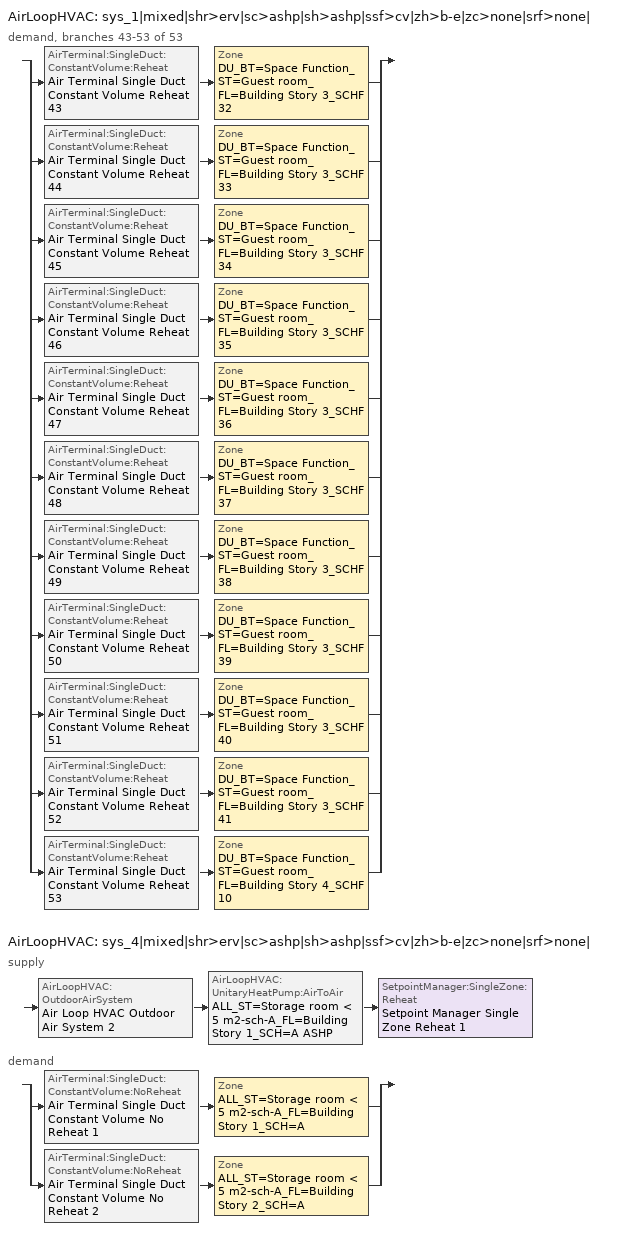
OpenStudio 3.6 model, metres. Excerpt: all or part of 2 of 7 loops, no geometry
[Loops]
AirLoopHVAC 'sys_1|mixed|shr>erv|sc>ashp|sh>ashp|ssf>cv|zh>b-e|zc>none|srf>none|'
 demand, branches 43-53 of 53: split
  | AirTerminal:SingleDuct:ConstantVolume:Reheat 'Air Terminal Single Duct Constant Volume Reheat 43' > Zone 'DU_BT=Space Function_ST=Guest room_FL=Building Story 3_SCHF 32'
  | AirTerminal:SingleDuct:ConstantVolume:Reheat 'Air Terminal Single Duct Constant Volume Reheat 44' > Zone 'DU_BT=Space Function_ST=Guest room_FL=Building Story 3_SCHF 33'
  | AirTerminal:SingleDuct:ConstantVolume:Reheat 'Air Terminal Single Duct Constant Volume Reheat 45' > Zone 'DU_BT=Space Function_ST=Guest room_FL=Building Story 3_SCHF 34'
  | AirTerminal:SingleDuct:ConstantVolume:Reheat 'Air Terminal Single Duct Constant Volume Reheat 46' > Zone 'DU_BT=Space Function_ST=Guest room_FL=Building Story 3_SCHF 35'
  | AirTerminal:SingleDuct:ConstantVolume:Reheat 'Air Terminal Single Duct Constant Volume Reheat 47' > Zone 'DU_BT=Space Function_ST=Guest room_FL=Building Story 3_SCHF 36'
  | AirTerminal:SingleDuct:ConstantVolume:Reheat 'Air Terminal Single Duct Constant Volume Reheat 48' > Zone 'DU_BT=Space Function_ST=Guest room_FL=Building Story 3_SCHF 37'
  | AirTerminal:SingleDuct:ConstantVolume:Reheat 'Air Terminal Single Duct Constant Volume Reheat 49' > Zone 'DU_BT=Space Function_ST=Guest room_FL=Building Story 3_SCHF 38'
  | AirTerminal:SingleDuct:ConstantVolume:Reheat 'Air Terminal Single Duct Constant Volume Reheat 50' > Zone 'DU_BT=Space Function_ST=Guest room_FL=Building Story 3_SCHF 39'
  | AirTerminal:SingleDuct:ConstantVolume:Reheat 'Air Terminal Single Duct Constant Volume Reheat 51' > Zone 'DU_BT=Space Function_ST=Guest room_FL=Building Story 3_SCHF 40'
  | AirTerminal:SingleDuct:ConstantVolume:Reheat 'Air Terminal Single Duct Constant Volume Reheat 52' > Zone 'DU_BT=Space Function_ST=Guest room_FL=Building Story 3_SCHF 41'
  | AirTerminal:SingleDuct:ConstantVolume:Reheat 'Air Terminal Single Duct Constant Volume Reheat 53' > Zone 'DU_BT=Space Function_ST=Guest room_FL=Building Story 4_SCHF 10'
AirLoopHVAC 'sys_4|mixed|shr>erv|sc>ashp|sh>ashp|ssf>cv|zh>b-e|zc>none|srf>none|'
 supply: AirLoopHVAC:OutdoorAirSystem 'Air Loop HVAC Outdoor Air System 2' > AirLoopHVAC:UnitaryHeatPump:AirToAir 'ALL_ST=Storage room < 5 m2-sch-A_FL=Building Story 1_SCH=A ASHP' > SetpointManager:SingleZone:Reheat 'Setpoint Manager Single Zone Reheat 1'
 demand: split
  | AirTerminal:SingleDuct:ConstantVolume:NoReheat 'Air Terminal Single Duct Constant Volume No Reheat 1' > Zone 'ALL_ST=Storage room < 5 m2-sch-A_FL=Building Story 1_SCH=A'
  | AirTerminal:SingleDuct:ConstantVolume:NoReheat 'Air Terminal Single Duct Constant Volume No Reheat 2' > Zone 'ALL_ST=Storage room < 5 m2-sch-A_FL=Building Story 2_SCH=A'
[Sizing:Zone] Zone Cooling Design Supply Air Temperature Input Method=TemperatureDifference; Zone Cooling Design Supply Air Temperature {C}=14; Zone Cooling Design Supply Air Temperature Difference {deltaC}=11; Zone Heating Design Supply Air Temperature Input Method=TemperatureDifference; Zone Heating Design Supply Air Temperature {C}=40; Zone Heating Design Supply Air Temperature Difference {deltaC}=21; Zone Cooling Design Supply Air Humidity Ratio {kg-H2O/kg-air}=0.0085; Zone Heating Design Supply Air Humidity Ratio {kg-H2O/kg-air}=0.008; Zone Heating Sizing Factor=1.3; Zone Cooling Sizing Factor=1; Cooling Design Air Flow Method=DesignDay; Heating Design Air Flow Method=DesignDay; Account for Dedicated Outdoor Air System=No; Dedicated Outdoor Air System Control Strategy=NeutralSupplyAir; Dedicated Outdoor Air Low Setpoint Temperature for Design {C}=autosize; Dedicated Outdoor Air High Setpoint Temperature for Design {C}=autosize; Zone Load Sizing Method=Sensible Load Only No Latent Load; Zone Latent Cooling Design Supply Air Humidity Ratio Input Method=HumidityRatioDifference; Zone Cooling Design Supply Air Humidity Ratio Difference {kgWater/kgDryAir}=0.005; Zone Latent Heating Design Supply Air Humidity Ratio Input Method=HumidityRatioDifference; Zone Humidification Design Supply Air Humidity Ratio Difference {kgWater/kgDryAir}=0.005
DU_BT=Space Function_ST=Guest room_FL=Building Story 3_SCHF 32; DU_BT=Space Function_ST=Guest room_FL=Building Story 3_SCHF 33; DU_BT=Space Function_ST=Guest room_FL=Building Story 3_SCHF 34; DU_BT=Space Function_ST=Guest room_FL=Building Story 3_SCHF 35; DU_BT=Space Function_ST=Guest room_FL=Building Story 3_SCHF 36; DU_BT=Space Function_ST=Guest room_FL=Building Story 3_SCHF 37; DU_BT=Space Function_ST=Guest room_FL=Building Story 3_SCHF 38; DU_BT=Space Function_ST=Guest room_FL=Building Story 3_SCHF 39; DU_BT=Space Function_ST=Guest room_FL=Building Story 3_SCHF 40; DU_BT=Space Function_ST=Guest room_FL=Building Story 3_SCHF 41; DU_BT=Space Function_ST=Guest room_FL=Building Story 4_SCHF 10; ALL_ST=Storage room < 5 m2-sch-A_FL=Building Story 1_SCH=A; ALL_ST=Storage room < 5 m2-sch-A_FL=Building Story 2_SCH=A
[Zone equipment]
DU_BT=Space Function_ST=Guest room_FL=Building Story 3_SCHF 32: Zone HVAC Baseboard Convective Electric 43, Air Terminal Single Duct Constant Volume Reheat 43
DU_BT=Space Function_ST=Guest room_FL=Building Story 3_SCHF 33: Zone HVAC Baseboard Convective Electric 44, Air Terminal Single Duct Constant Volume Reheat 44
DU_BT=Space Function_ST=Guest room_FL=Building Story 3_SCHF 34: Zone HVAC Baseboard Convective Electric 45, Air Terminal Single Duct Constant Volume Reheat 45
DU_BT=Space Function_ST=Guest room_FL=Building Story 3_SCHF 35: Zone HVAC Baseboard Convective Electric 46, Air Terminal Single Duct Constant Volume Reheat 46
DU_BT=Space Function_ST=Guest room_FL=Building Story 3_SCHF 36: Zone HVAC Baseboard Convective Electric 47, Air Terminal Single Duct Constant Volume Reheat 47
DU_BT=Space Function_ST=Guest room_FL=Building Story 3_SCHF 37: Zone HVAC Baseboard Convective Electric 48, Air Terminal Single Duct Constant Volume Reheat 48
DU_BT=Space Function_ST=Guest room_FL=Building Story 3_SCHF 38: Zone HVAC Baseboard Convective Electric 49, Air Terminal Single Duct Constant Volume Reheat 49
DU_BT=Space Function_ST=Guest room_FL=Building Story 3_SCHF 39: Zone HVAC Baseboard Convective Electric 50, Air Terminal Single Duct Constant Volume Reheat 50
DU_BT=Space Function_ST=Guest room_FL=Building Story 3_SCHF 40: Zone HVAC Baseboard Convective Electric 51, Air Terminal Single Duct Constant Volume Reheat 51
DU_BT=Space Function_ST=Guest room_FL=Building Story 3_SCHF 41: Zone HVAC Baseboard Convective Electric 52, Air Terminal Single Duct Constant Volume Reheat 52
DU_BT=Space Function_ST=Guest room_FL=Building Story 4_SCHF 10: Zone HVAC Baseboard Convective Electric 53, Air Terminal Single Duct Constant Volume Reheat 53
ALL_ST=Storage room < 5 m2-sch-A_FL=Building Story 1_SCH=A: Zone HVAC Baseboard Convective Electric 54, Air Terminal Single Duct Constant Volume No Reheat 1
ALL_ST=Storage room < 5 m2-sch-A_FL=Building Story 2_SCH=A: Zone HVAC Baseboard Convective Electric 55, Air Terminal Single Duct Constant Volume No Reheat 2
[AirLoopHVAC]
sys_4|mixed|shr>erv|sc>ashp|sh>ashp|ssf>cv|zh>b-e|zc>none|srf>none|: Availability Schedule=sys_4|mixed|shr>none|sc>ashp|sh>ashp|ssf>cv|zh>b-e|zc>none|srf>none| Occ Sch; Design Supply Air Flow Rate {m3/s}=autosize; Design Return Air Flow Fraction of Supply Air Flow=1
[Sizing:System]
sys_4|mixed|shr>erv|sc>ashp|sh>ashp|ssf>cv|zh>b-e|zc>none|srf>none|: Type of Load to Size On=Sensible; Design Outdoor Air Flow Rate {m3/s}=Autosize; Central Heating Maximum System Air Flow Ratio=1; Preheat Design Temperature {C}=7; Preheat Design Humidity Ratio {kg-H2O/kg-Air}=0.008; Precool Design Temperature {C}=13; Precool Design Humidity Ratio {kg-H2O/kg-Air}=0.008; Central Cooling Design Supply Air Temperature {C}=13; Central Heating Design Supply Air Temperature {C}=43; Sizing Option=NonCoincident; 100% Outdoor Air in Cooling=No; 100% Outdoor Air in Heating=No; Central Cooling Design Supply Air Humidity Ratio {kg-H2O/kg-Air}=0.0085; Central Heating Design Supply Air Humidity Ratio {kg-H2O/kg-Air}=0.008; Cooling Design Air Flow Method=DesignDay; Cooling Design Air Flow Rate {m3/s}=0; Heating Design Air Flow Method=DesignDay; Heating Design Air Flow Rate {m3/s}=0; System Outdoor Air Method=ZoneSum; Zone Maximum Outdoor Air Fraction=1; Cooling Supply Air Flow Rate Per Floor Area {m3/s-m2}=0.00996765; Cooling Fraction of Autosized Cooling Supply Air Flow Rate=1; Cooling Supply Air Flow Rate Per Unit Cooling Capacity {m3/s-W}=3.94755e-05; Heating Supply Air Flow Rate Per Floor Area {m3/s-m2}=0.00996765; Heating Fraction of Autosized Heating Supply Air Flow Rate=1; Heating Fraction of Autosized Cooling Supply Air Flow Rate=1; Heating Supply Air Flow Rate Per Unit Heating Capacity {m3/s-W}=3.15882e-05; Cooling Design Capacity Method=CoolingDesignCapacity; Cooling Design Capacity {W}=autosize; Cooling Design Capacity Per Floor Area {W/m2}=234.7; Fraction of Autosized Cooling Design Capacity=1; Heating Design Capacity Method=HeatingDesignCapacity; Heating Design Capacity {W}=autosize; Heating Design Capacity Per Floor Area {W/m2}=157; Fraction of Autosized Heating Design Capacity=1; Central Cooling Capacity Control Method=OnOff; Occupant Diversity=autosize
[Coil:Heating:DX:SingleSpeed]
CoilHeatingDXSingleSpeed_ashp 1 133 Clg kBtu/hr 3.3COPH: Availability Schedule=Always On Discrete; Rated Total Heating Capacity {W}=39039.7; Rated COP {W/W}=3.56966; Rated Air Flow Rate {m3/s}=Autosize; Rated Supply Fan Power Per Volume Flow Rate 2017 {W/(m3/s)}=773.3; Rated Supply Fan Power Per Volume Flow Rate 2023 {W/(m3/s)}=934.4; Total Heating Capacity Function of Temperature Curve=DXHEAT-NECB2011-REF-CAPFT; Total Heating Capacity Function of Flow Fraction Curve=DXHEAT-NECB2011-REF-CAPFFLOW; Energy Input Ratio Function of Temperature Curve=DXHEAT-NECB2011-REF-EIRFT; Energy Input Ratio Function of Flow Fraction Curve=DXHEAT-NECB2011-REF-EIRFFLOW; Part Load Fraction Correlation Curve=DXHEAT-NECB2011-REF-PLFFPLR; Minimum Outdoor Dry-Bulb Temperature for Compressor Operation {C}=-10; Defrost Strategy=Resistive; Defrost Control=Timed; Defrost Time Period Fraction=0.166667; Resistive Defrost Heater Capacity {W}=2000
[Coil:Cooling:DX:SingleSpeed]
CoilCoolingDXSingleSpeed_ashp 1 184kBtu/hr 10.4EER: Availability Schedule=Always On Discrete; Rated Total Cooling Capacity {W}=autosize; Rated Sensible Heat Ratio=autosize; Rated COP {W/W}=3.59906; Rated Air Flow Rate {m3/s}=autosize; Rated Evaporator Fan Power Per Volume Flow Rate 2017 {W/(m3/s)}=773.3; Rated Evaporator Fan Power Per Volume Flow Rate 2023 {W/(m3/s)}=934.4; Total Cooling Capacity Function of Temperature Curve=DXCOOL-NECB2011-REF-CAPFT; Total Cooling Capacity Function of Flow Fraction Curve=DXCOOL-NECB2011-REF-CAPFFLOW; Energy Input Ratio Function of Temperature Curve=DXCOOL-NECB2011-REF-COOLEIRFT; Energy Input Ratio Function of Flow Fraction Curve=DXCOOL-NECB2011-REF-COOLEIRFFLOW; Part Load Fraction Correlation Curve=DXCOOL-NECB2011-REF-COOLPLFFPLR; Minimum Outdoor Dry-Bulb Temperature for Compressor Operation {C}=-25; Nominal Time for Condensate Removal to Begin {s}=0; Ratio of Initial Moisture Evaporation Rate and Steady State Latent Capacity=0; Maximum Cycling Rate {cycles/hr}=0; Latent Capacity Time Constant {s}=0; Condenser Type=AirCooled; Evaporative Condenser Effectiveness=0.9; Evaporative Condenser Air Flow Rate {m3/s}=autosize; Evaporative Condenser Pump Rated Power Consumption {W}=autosize; Crankcase Heater Capacity {W}=0; Maximum Outdoor Dry-Bulb Temperature for Crankcase Heater Operation {C}=10; Basin Heater Capacity {W/K}=0; Basin Heater Setpoint Temperature {C}=2
[Controller:OutdoorAir]
Controller Outdoor Air 2: Minimum Outdoor Air Flow Rate {m3/s}=autosize; Maximum Outdoor Air Flow Rate {m3/s}=Autosize; Economizer Control Type=DifferentialEnthalpy; Economizer Control Action Type=ModulateFlow; Lockout Type=NoLockout; Minimum Limit Type=FixedMinimum; Minimum Outdoor Air Schedule=sys_4|mixed|shr>none|sc>ashp|sh>ashp|ssf>cv|zh>b-e|zc>none|srf>none| Occ Sch; Controller Mechanical Ventilation=Controller Mechanical Ventilation 2; High Humidity Control=No; Heat Recovery Bypass Control Type=BypassWhenOAFlowGreaterThanMinimum
[Controller:MechanicalVentilation]
Controller Mechanical Ventilation 2: Availability Schedule=Always On Discrete; System Outdoor Air Method=ZoneSum
[AirLoopHVAC:OutdoorAirSystem]
Air Loop HVAC Outdoor Air System 2: Controller=Controller Outdoor Air 2
[ZoneHVAC:Baseboard:Convective:Electric] Availability Schedule=Always On Discrete; Nominal Capacity {W}=autosize; Efficiency=1
Zone HVAC Baseboard Convective Electric 43; Zone HVAC Baseboard Convective Electric 44; Zone HVAC Baseboard Convective Electric 45; Zone HVAC Baseboard Convective Electric 46; Zone HVAC Baseboard Convective Electric 47; Zone HVAC Baseboard Convective Electric 48; Zone HVAC Baseboard Convective Electric 49; Zone HVAC Baseboard Convective Electric 50; Zone HVAC Baseboard Convective Electric 51; Zone HVAC Baseboard Convective Electric 52; Zone HVAC Baseboard Convective Electric 53; Zone HVAC Baseboard Convective Electric 54; Zone HVAC Baseboard Convective Electric 55
[Coil:Heating:Gas] Availability Schedule=Always On Discrete; Nominal Capacity {W}=AutoSize; Parasitic Electric Load {W}=0; Part Load Fraction Correlation Curve=FURNACE-EFFPLR-NECB2011; Parasitic Gas Load {W}=0
Name | Gas Burner Efficiency
Coil Heating Gas 43; Coil Heating Gas 44; Coil Heating Gas 45; Coil Heating Gas 46; Coil Heating Gas 47; Coil Heating Gas 48; Coil Heating Gas 49; Coil Heating Gas 50; Coil Heating Gas 51; Coil Heating Gas 52; Coil Heating Gas 53 | 0.924
Coil Heating Gas 54 | 0.81
[AirTerminal:SingleDuct:ConstantVolume:Reheat] Availability Schedule=Always On Discrete; Maximum Air Flow Rate {m3/s}=autosize; Maximum Hot Water or Steam Flow Rate {m3/s}=autosize; Minimum Hot Water or Steam Flow Rate {m3/s}=0; Convergence Tolerance=0.001; Maximum Reheat Air Temperature {C}=35
Name | Reheat Coil
Air Terminal Single Duct Constant Volume Reheat 43 | Coil Heating Gas 43
Air Terminal Single Duct Constant Volume Reheat 44 | Coil Heating Gas 44
Air Terminal Single Duct Constant Volume Reheat 45 | Coil Heating Gas 45
Air Terminal Single Duct Constant Volume Reheat 46 | Coil Heating Gas 46
Air Terminal Single Duct Constant Volume Reheat 47 | Coil Heating Gas 47
Air Terminal Single Duct Constant Volume Reheat 48 | Coil Heating Gas 48
Air Terminal Single Duct Constant Volume Reheat 49 | Coil Heating Gas 49
Air Terminal Single Duct Constant Volume Reheat 50 | Coil Heating Gas 50
Air Terminal Single Duct Constant Volume Reheat 51 | Coil Heating Gas 51
Air Terminal Single Duct Constant Volume Reheat 52 | Coil Heating Gas 52
Air Terminal Single Duct Constant Volume Reheat 53 | Coil Heating Gas 53
[Fan:OnOff]
Fan On Off 1: Availability Schedule=Always On Discrete; Fan Total Efficiency=0.39975; Pressure Rise {Pa}=622.722; Maximum Flow Rate {m3/s}=autosize; Motor Efficiency=0.615; Motor In Airstream Fraction=1; Fan Power Ratio Function of Speed Ratio Curve=Fan On Off Power Curve; Fan Efficiency Ratio Function of Speed Ratio Curve=Fan On Off Efficiency Curve
[AirLoopHVAC:UnitaryHeatPump:AirToAir]
ALL_ST=Storage room < 5 m2-sch-A_FL=Building Story 1_SCH=A ASHP: Availability Schedule=Always On Discrete; Supply Air Flow Rate During Cooling Operation {m3/s}=Autosize; Supply Air Flow Rate During Heating Operation {m3/s}=Autosize; Controlling Zone or Thermostat Location=ALL_ST=Storage room < 5 m2-sch-A_FL=Building Story 1_SCH=A; Supply Air Fan=Fan On Off 1; Heating Coil=CoilHeatingDXSingleSpeed_ashp 1 133 Clg kBtu/hr 3.3COPH; Cooling Coil=CoilCoolingDXSingleSpeed_ashp 1 184kBtu/hr 10.4EER; Supplemental Heating Coil=Coil Heating Gas 54; Maximum Supply Air Temperature from Supplemental Heater {C}=Autosize; Supply Air Fan Operating Mode Schedule=sys_4|mixed|shr>none|sc>ashp|sh>ashp|ssf>cv|zh>b-e|zc>none|srf>none| Occ Sch
[SetpointManager:SingleZone:Reheat]
Setpoint Manager Single Zone Reheat 1: Minimum Supply Air Temperature {C}=13; Maximum Supply Air Temperature {C}=43; Control Zone=ALL_ST=Storage room < 5 m2-sch-A_FL=Building Story 1_SCH=A; Setpoint Node or NodeList=sys_4|mixed|shr>erv|sc>ashp|sh>ashp|ssf>cv|zh>b-e|zc>none|srf>none| Supply Outlet Node
[AirTerminal:SingleDuct:ConstantVolume:NoReheat] Availability Schedule=Always On Discrete; Maximum Air Flow Rate {m3/s}=AutoSize
Air Terminal Single Duct Constant Volume No Reheat 1; Air Terminal Single Duct Constant Volume No Reheat 2
[Schedule:Ruleset]
sys_4|mixed|shr>none|sc>ashp|sh>ashp|ssf>cv|zh>b-e|zc>none|srf>none| Occ Sch: Default Day Schedule=sys_4|mixed|shr>none|sc>ashp|sh>ashp|ssf>cv|zh>b-e|zc>none|srf>none| Occ Sch Default; Summer Design Day Schedule=sys_4|mixed|shr>none|sc>ashp|sh>ashp|ssf>cv|zh>b-e|zc>none|srf>none| Occ Sch Summer Design Day; Winter Design Day Schedule=sys_4|mixed|shr>none|sc>ashp|sh>ashp|ssf>cv|zh>b-e|zc>none|srf>none| Occ Sch Winter Design Day
[Schedule:Day]
sys_4|mixed|shr>none|sc>ashp|sh>ashp|ssf>cv|zh>b-e|zc>none|srf>none| Occ Sch Default: 8, 0, 0, 19, 0, 1, 24, 0, 0
sys_4|mixed|shr>none|sc>ashp|sh>ashp|ssf>cv|zh>b-e|zc>none|srf>none| Occ Sch Winter Design Day; sys_4|mixed|shr>none|sc>ashp|sh>ashp|ssf>cv|zh>b-e|zc>none|srf>none| Occ Sch Summer Design Day: 24, 0, 1
sys_4|mixed|shr>none|sc>ashp|sh>ashp|ssf>cv|zh>b-e|zc>none|srf>none| Occ Sch Sunday: 24, 0, 0
[Schedule:Rule]
sys_4|mixed|shr>none|sc>ashp|sh>ashp|ssf>cv|zh>b-e|zc>none|srf>none| Occ Sch Sunday Rule: Schedule Ruleset=sys_4|mixed|shr>none|sc>ashp|sh>ashp|ssf>cv|zh>b-e|zc>none|srf>none| Occ Sch; Rule Order=0; Day Schedule=sys_4|mixed|shr>none|sc>ashp|sh>ashp|ssf>cv|zh>b-e|zc>none|srf>none| Occ Sch Sunday; Apply Sunday=Yes; Apply Saturday=Yes; Date Specification Type=DateRange; Start Month=1; Start Day=1; End Month=12; End Day=31
[Schedule:Constant]
Always On Discrete: Value=1
[Curve:Cubic]
Name | Coefficient1 Constant | Coefficient2 x | Coefficient3 x**2 | Coefficient4 x**3 | Minimum Value of x | Maximum Value of x
Fan On Off Efficiency Curve | 1 | 0 | 0 | 0 | 0 | 1
DXHEAT-NECB2011-REF-CAPFT | 0.729009 | 0.0319275 | 0.000136404 | -8.748e-06 | -20 | 20
DXHEAT-NECB2011-REF-CAPFFLOW | 0.84 | 0.16 | 0 | 0 | 0.5 | 1.5
DXHEAT-NECB2011-REF-EIRFT | 1.2183 | -0.03612 | 0.00142 | -2.68e-05 | -20 | 20
DXHEAT-NECB2011-REF-PLFFPLR | 0.3696 | 2.3362 | -2.9577 | 1.2596 | 0.7 | 1
DXCOOL-NECB2011-REF-COOLPLFFPLR | 0.0277 | 4.9151 | -8.184 | 4.2702 | 0.7 | 1
FURNACE-EFFPLR-NECB2011 | 0.722 | 0.8211 | -1.0396 | 0.5 | 0 | 1
[Curve:Quadratic]
Name | Coefficient1 Constant | Coefficient2 x | Coefficient3 x**2 | Minimum Value of x | Maximum Value of x
DXHEAT-NECB2011-REF-EIRFFLOW | 1.3824 | -0.4336 | 0.0512 | 0 | 1
DXCOOL-NECB2011-REF-CAPFFLOW | 0.8 | 0.2 | 0 | 0.5 | 1.5
DXCOOL-NECB2011-REF-COOLEIRFFLOW | 1.1552 | -0.1808 | 0.0256 | 0.5 | 1.5
[Curve:Biquadratic] Minimum Value of x=13; Maximum Value of x=24; Minimum Value of y=24; Maximum Value of y=46
Name | Coefficient1 Constant | Coefficient2 x | Coefficient3 x**2 | Coefficient4 y | Coefficient5 y**2 | Coefficient6 x*y
DXCOOL-NECB2011-REF-CAPFT | 0.867905 | 0.0142459 | 0.00055436 | -0.0075575 | 3.3e-05 | -0.0001918
DXCOOL-NECB2011-REF-COOLEIRFT | 0.114171 | 0.0281822 | -0.0004199 | 0.0214108 | 0.000161028 | -0.000679104
[Curve:Exponent]
Fan On Off Power Curve: Coefficient1 Constant=1; Coefficient2 Constant=0; Coefficient3 Constant=0; Minimum Value of x=0; Maximum Value of x=1
